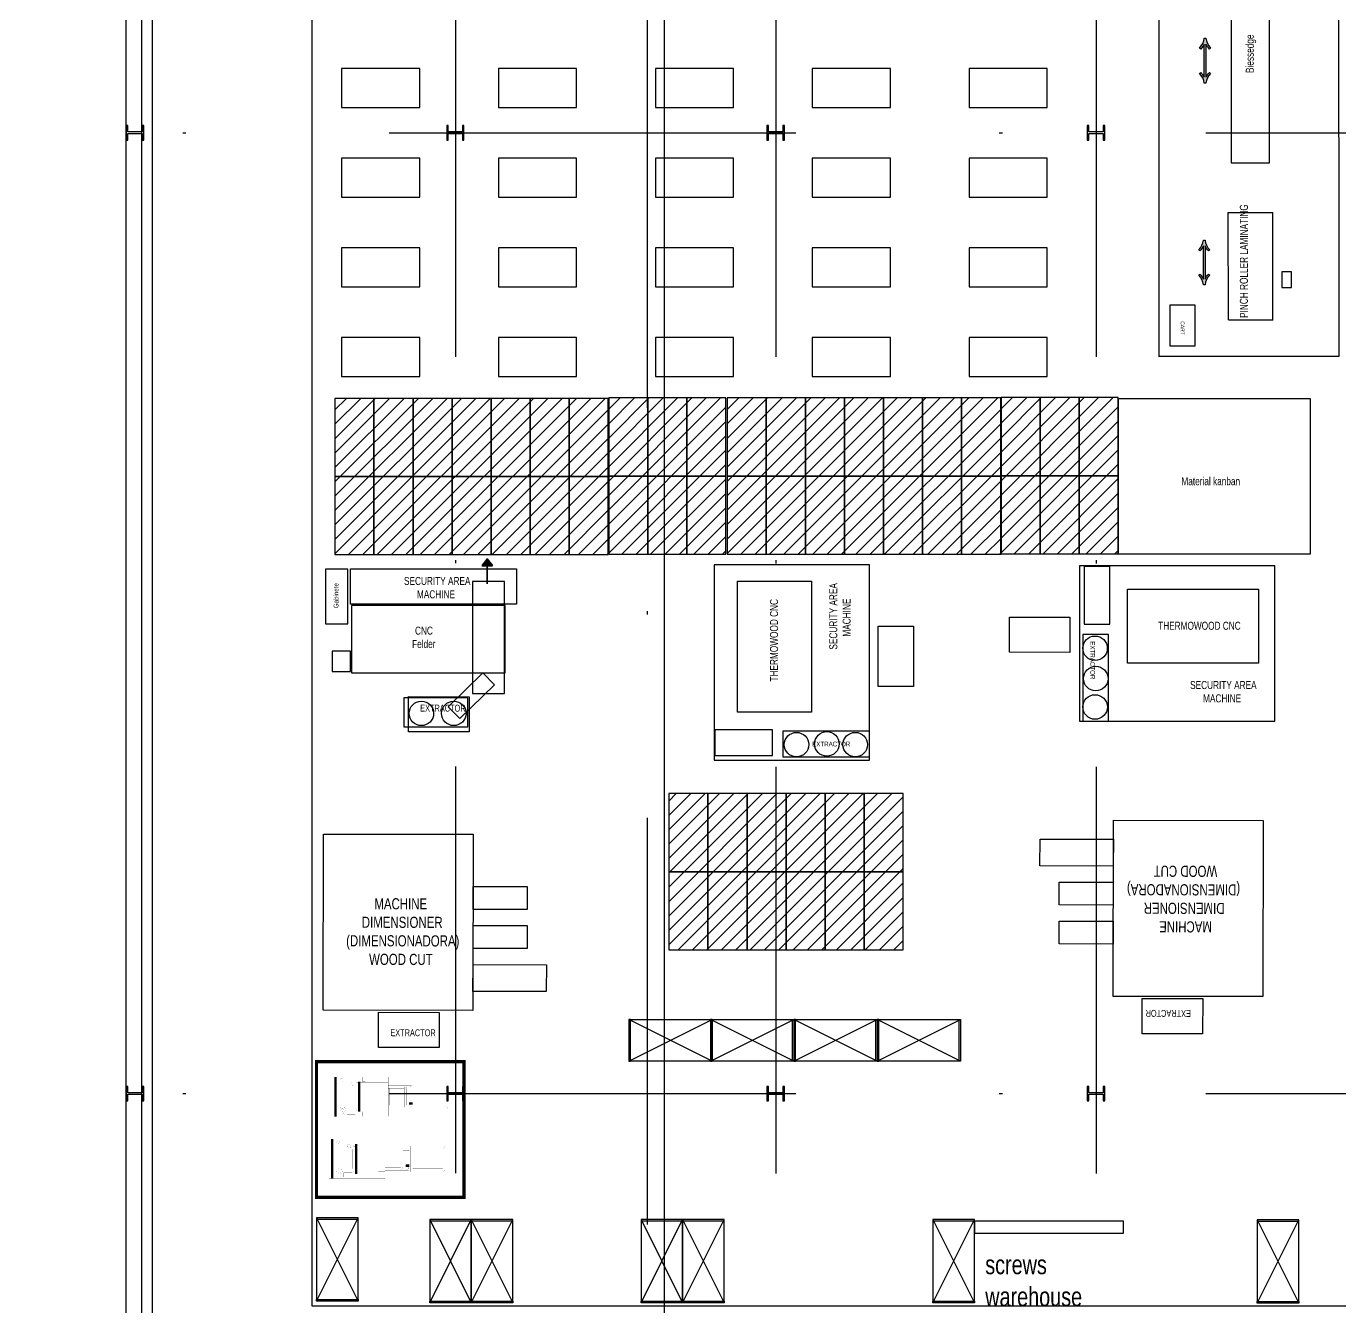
# Model space of a CAD drawing. Header units: millimetres. Extents: x -3 to 3438, y -2371 to 140.
# Drawn here: x 371.24 to 412.26, y 56.76 to 96.75 of the extents above; entities that cross this region are included whole.
import ezdxf

# ---------------------------------------------------------------- set-up
doc = ezdxf.new("R2010")
doc.units = ezdxf.units.MM
doc.linetypes.add('DASHDOT', pattern=[25.4, 12.7, -6.35, 0, -6.35])
doc.layers.get('0').update_dxf_attribs({"color": 3})
doc.layers.add('1- 2', color=223, linetype='Continuous')
doc.layers.add('ejes', color=140, linetype='DASHDOT')
doc.styles.add('TEXTO GENERAL', font='swissc.ttf', dxfattribs={"width": 0.9, "height": 1})

# ---------------------------------------------------------------- blocks, each defined once
blk = doc.blocks.new('ARRAY BASE$0$Rack madera')
for p, q in [((0.002, 0.002), (0.002, 1.302)), ((0.002, 1.302), (0.052, 1.302)), ((2.602, 1.302), (0.002, 0.002)), ((0.002, 1.302), (2.602, 0.002)), ((2.552, 1.302), (0.052, 1.302)), ((0.052, 1.302), (0.052, 0.002)), ((2.552, 0.002), (2.552, 1.302)), ((2.602, 1.302), (2.552, 1.302)), ((2.602, 0.002), (2.602, 1.302)), ((0.052, 0.002), (0.002, 0.002)), ((0.052, 0.002), (2.552, 0.002)), ((2.552, 0.002), (2.602, 0.002))]:
    blk.add_line(p, q)
blk = doc.blocks.new('ARRAY BASE$0$MONTACARGA 1')
at = {"lineweight": 100, "const_width": 0.00187}
for points in [[(9782.598, 92.797), (9782.598, 92.835), (9780.327, 92.835), (9780.327, 92.535), (9781.063, 92.535)], [(9780.28, 92.589), (9780.28, 91.777)], [(9780.564, 92.452), (9781.063, 92.452)], [(9781.033, 92.449), (9781.033, 91.917)], [(9782.714, 92.486), (9782.091, 92.486), (9782.091, 91.88), (9782.714, 91.88)], [(9780.411, 91.97), (9780.308, 91.97)], [(9780.564, 91.916), (9781.063, 91.916)], [(9782.598, 91.57), (9782.598, 91.532), (9780.327, 91.532), (9780.327, 91.832), (9781.063, 91.832)], [(9782.149, 91.842), (9782.437, 91.842), (9782.437, 91.721), (9782.149, 91.721)]]:
    blk.add_lwpolyline(points, dxfattribs=at)
for points in [[(9782.817, 91.57), (9782.817, 92.796), (9781.064, 92.796), (9781.064, 91.57)], [(9781.777, 92.648), (9781.856, 92.648), (9781.856, 92.797), (9781.777, 92.797)], [(9782.087, 92.749), (9782.351, 92.749), (9782.351, 92.619), (9782.087, 92.619)], [(9782.422, 92.747), (9782.401, 92.705), (9782.354, 92.705), (9782.354, 92.652), (9782.437, 92.652), (9782.486, 92.747)], [(9782.088, 92.646), (9781.302, 92.646), (9781.302, 91.719), (9782.088, 91.719)], [(9781.777, 91.569), (9781.856, 91.569), (9781.856, 91.718), (9781.777, 91.718)]]:
    blk.add_lwpolyline(points, close=True, dxfattribs=at)
at = {"lineweight": 100}
for points in [[(9782.714, 92.796), (9782.714, 91.57)], [(9780.411, 92.396), (9780.308, 92.396)], [(9781.969, 91.719), (9781.969, 92.646)]]:
    blk.add_lwpolyline(points, dxfattribs=at)
for points in [[(9780.205, 92.589, 0.00187, 0.00187, 0), (9780.205, 91.777, 0.00187, 0.00187, 0), (9780.306, 91.777, 0.00187, 0.00187, 0), (9780.306, 92.589, 0.00187, 0.00187, 0), (9779.265, 92.589, 0.00187, 0.00187, 0.414), (9779.217, 92.542, 0.00187, 0.00187, 0.414), (9779.265, 92.494, 0.00187, 0.00187, 0), (9780.205, 92.494, 0, 0, 0)], [(9780.411, 92.445, 0.00187, 0.00187, 0), (9780.308, 92.445, 0.00187, 0.00187, 0), (9780.308, 92.347, 0.00187, 0.00187, 0), (9780.411, 92.347, 0, 0, 0)], [(9780.411, 91.921, 0.00187, 0.00187, 0), (9780.411, 92.445, 0.00187, 0.00187, 0), (9780.492, 92.445, 0.00187, 0.00187, 0), (9780.492, 91.921, 0.00187, 0.00187, 0), (9780.308, 91.921, 0.00187, 0.00187, 0), (9780.308, 92.018, 0.00187, 0.00187, 0), (9780.411, 92.018, 0, 0, 0)], [(9781.277, 92.577, 0.00187, 0.00187, 0), (9781.063, 92.577, 0.00187, 0.00187, 0), (9781.063, 92.627, 0.00187, 0.00187, 0), (9781.277, 92.627, 0, 0, 0), (9781.277, 91.738, 0, 0, 0)], [(9781.277, 91.788, 0.00187, 0.00187, 0), (9781.063, 91.788, 0.00187, 0.00187, 0), (9781.063, 91.738, 0.00187, 0.00187, 0), (9781.953, 91.738, 0.00187, 0.00187, 0), (9781.953, 92.627, 0.00187, 0.00187, 0), (9781.277, 92.627, 0, 0, 0)]]:
    blk.add_lwpolyline(points, format="xyseb", dxfattribs=at)
at = {"lineweight": 100, "const_width": 0.00187}
for points in [[(9780.331, 91.922), (9780.335, 91.879, 0.134), (9780.447, 91.832), (9780.54, 91.836, 0.259), (9780.564, 91.869), (9780.564, 92.502, 0.388), (9780.527, 92.535, 0.001), (9780.447, 92.535, 0.071), (9780.415, 92.531, 0.105), (9780.331, 92.485), (9780.331, 92.445)], [(9781.968, 92.626), (9782.042, 92.626, -0.413), (9782.065, 92.599, -0.362), (9782.042, 92.58), (9781.968, 92.58)], [(9780.203, 91.871), (9779.262, 91.871, 0.414214), (9779.215, 91.824, 0.414), (9779.262, 91.777), (9780.203, 91.777)], [(9781.968, 91.785), (9782.042, 91.785, -0.412), (9782.065, 91.757, -0.362), (9782.042, 91.738), (9781.968, 91.738)], [(9782.145, 91.838, 0.256), (9782.114, 91.777, 0.256), (9782.149, 91.723)], [(9782.222, 91.728, 0.233), (9782.248, 91.785, 0.238), (9782.218, 91.837)]]:
    blk.add_lwpolyline(points, format="xyb", dxfattribs=at)
for points in [[(9780.511, 92.452, 0.413), (9780.533, 92.474, 0.415), (9780.511, 92.495, 0.414), (9780.489, 92.474, 0.414)], [(9782.512, 92.491, 0.325), (9782.57, 92.571, 0.414), (9782.486, 92.655, 0.414), (9782.402, 92.571, 0.414)], [(9782.502, 92.541, 0.275), (9782.52, 92.575, 0.381), (9782.482, 92.605, 0.381), (9782.452, 92.567, 0.381)], [(9780.489, 91.894, 0.414), (9780.511, 91.872, 0.414), (9780.533, 91.894, 0.414), (9780.511, 91.915, 0.414)], [(9782.181, 91.73, 0.414), (9782.233, 91.781, 0.414), (9782.181, 91.833, 0.414), (9782.13, 91.781, 0.414)], [(9782.523, 91.614, 0.414), (9782.573, 91.663, 0.414), (9782.523, 91.713, 0.414), (9782.473, 91.663, 0.414)]]:
    blk.add_lwpolyline(points, format="xyb", close=True, dxfattribs=at)
blk = doc.blocks.new('ARRAY BASE$0$SLIDING DOOR ARROW')
h = blk.add_hatch(color=7)
h.dxf.hatch_style = 1
h.paths.add_polyline_path([(-6.8, 15.6), (-5.3, 14.3, 0.049205), (-1, 20.4), (-1, -20.4, 0.049205), (-5.3, -14.3), (-6.8, -15.6, -0.166738), (-1, -27.6), (1, -27.6, -0.166738), (6.8, -15.6), (5.3, -14.3, 0.049205), (1, -20.4), (1, 20.4, 0.049205), (5.3, 14.3), (6.8, 15.6, -0.166738), (1, 27.6), (-1, 27.6, -0.166738)])
at = {"color": 7}
blk.add_lwpolyline([(-1, 27.6), (1, 27.6, 0.166738), (6.8, 15.6), (5.3, 14.3, -0.049205), (1, 20.4), (1, -20.4, -0.049205), (5.3, -14.3), (6.8, -15.6, 0.166738), (1, -27.6), (-1, -27.6, 0.166738), (-6.8, -15.6), (-5.3, -14.3, -0.049205), (-1, -20.4), (-1, 20.4, -0.049205), (-5.3, 14.3), (-6.8, 15.6, 0.166738)], format="xyb", close=True, dxfattribs=at)
blk = doc.blocks.new('ARRAY BASE$0$CNC-MESA DE TRABAJO')
h = blk.add_hatch()
h.set_pattern_fill('ANSI31', color=256, scale=0.1)
h.set_pattern_definition([(45, (-415.54188, -8.95176), (-0.2245064, 0.2245064), [])])
h.paths.add_polyline_path([(-20.53, 25.921), (-21.75, 25.921), (-21.75, 23.481), (-20.53, 23.481)])
h.paths.add_polyline_path([(-21.75, 25.921), (-22.97, 25.921), (-22.97, 23.481), (-21.75, 23.481)])
h.paths.add_polyline_path([(-22.97, 25.921), (-24.19, 25.921), (-24.19, 23.481), (-22.97, 23.481)])
h.paths.add_polyline_path([(-24.202, 25.91), (-25.422, 25.91), (-25.422, 23.47), (-24.202, 23.47)])
h.paths.add_polyline_path([(-25.422, 25.91), (-26.642, 25.91), (-26.642, 23.47), (-25.422, 23.47)])
h.paths.add_polyline_path([(-27.862, 25.91), (-29.082, 25.91), (-29.082, 23.47), (-27.862, 23.47)])
h.paths.add_polyline_path([(-26.642, 25.91), (-27.862, 25.91), (-27.862, 23.47), (-26.642, 23.47)])
h.paths.add_polyline_path([(-30.302, 25.91), (-31.522, 25.91), (-31.522, 23.47), (-30.302, 23.47)])
h.paths.add_polyline_path([(-29.082, 25.91), (-30.302, 25.91), (-30.302, 23.47), (-29.082, 23.47)])
h.paths.add_polyline_path([(-31.522, 25.91), (-32.742, 25.91), (-32.742, 23.47), (-31.522, 23.47)])
h.paths.add_polyline_path([(-30.302, 28.35), (-31.522, 28.35), (-31.522, 25.91), (-30.302, 25.91)])
h.paths.add_polyline_path([(-31.522, 28.35), (-32.742, 28.35), (-32.742, 25.91), (-31.522, 25.91)])
h.paths.add_polyline_path([(-29.082, 28.35), (-30.302, 28.35), (-30.302, 25.91), (-29.082, 25.91)])
h.paths.add_polyline_path([(-27.862, 28.35), (-29.082, 28.35), (-29.082, 25.91), (-27.862, 25.91)])
h.paths.add_polyline_path([(-26.642, 28.35), (-27.862, 28.35), (-27.862, 25.91), (-26.642, 25.91)])
h.paths.add_polyline_path([(-25.422, 28.35), (-26.642, 28.35), (-26.642, 25.91), (-25.422, 25.91)])
h.paths.add_polyline_path([(-24.202, 28.35), (-25.422, 28.35), (-25.422, 25.91), (-24.202, 25.91)])
h.paths.add_polyline_path([(-22.97, 28.361), (-24.19, 28.361), (-24.19, 25.921), (-22.97, 25.921)])
h.paths.add_polyline_path([(-20.53, 28.361), (-21.75, 28.361), (-21.75, 25.921), (-20.53, 25.921)])
h.paths.add_polyline_path([(-21.75, 28.361), (-22.97, 28.361), (-22.97, 25.921), (-21.75, 25.921)])
h = blk.add_hatch()
h.set_pattern_fill('ANSI31', color=256, scale=0.1)
h.set_pattern_definition([(45, (-403.28647, -8.94074), (-0.2245064, 0.2245064), [])])
h.paths.add_polyline_path([(-8.274, 25.932), (-9.494, 25.932), (-9.494, 23.492), (-8.274, 23.492)])
h.paths.add_polyline_path([(-9.494, 25.932), (-10.714, 25.932), (-10.714, 23.492), (-9.494, 23.492)])
h.paths.add_polyline_path([(-10.714, 25.932), (-11.934, 25.932), (-11.934, 23.492), (-10.714, 23.492)])
h.paths.add_polyline_path([(-11.947, 25.921), (-13.167, 25.921), (-13.167, 23.481), (-11.947, 23.481)])
h.paths.add_polyline_path([(-13.167, 25.921), (-14.387, 25.921), (-14.387, 23.481), (-13.167, 23.481)])
h.paths.add_polyline_path([(-15.607, 25.921), (-16.827, 25.921), (-16.827, 23.481), (-15.607, 23.481)])
h.paths.add_polyline_path([(-14.387, 25.921), (-15.607, 25.921), (-15.607, 23.481), (-14.387, 23.481)])
h.paths.add_polyline_path([(-18.047, 25.921), (-19.267, 25.921), (-19.267, 23.481), (-18.047, 23.481)])
h.paths.add_polyline_path([(-16.827, 25.921), (-18.047, 25.921), (-18.047, 23.481), (-16.827, 23.481)])
h.paths.add_polyline_path([(-19.267, 25.921), (-20.487, 25.921), (-20.487, 23.481), (-19.267, 23.481)])
h.paths.add_polyline_path([(-18.047, 28.361), (-19.267, 28.361), (-19.267, 25.921), (-18.047, 25.921)])
h.paths.add_polyline_path([(-19.267, 28.361), (-20.487, 28.361), (-20.487, 25.921), (-19.267, 25.921)])
h.paths.add_polyline_path([(-16.827, 28.361), (-18.047, 28.361), (-18.047, 25.921), (-16.827, 25.921)])
h.paths.add_polyline_path([(-15.607, 28.361), (-16.827, 28.361), (-16.827, 25.921), (-15.607, 25.921)])
h.paths.add_polyline_path([(-14.387, 28.361), (-15.607, 28.361), (-15.607, 25.921), (-14.387, 25.921)])
h.paths.add_polyline_path([(-13.167, 28.361), (-14.387, 28.361), (-14.387, 25.921), (-13.167, 25.921)])
h.paths.add_polyline_path([(-11.947, 28.361), (-13.167, 28.361), (-13.167, 25.921), (-11.947, 25.921)])
h.paths.add_polyline_path([(-10.714, 28.372), (-11.934, 28.372), (-11.934, 25.932), (-10.714, 25.932)])
h.paths.add_polyline_path([(-8.274, 28.372), (-9.494, 28.372), (-9.494, 25.932), (-8.274, 25.932)])
h.paths.add_polyline_path([(-9.494, 28.372), (-10.714, 28.372), (-10.714, 25.932), (-9.494, 25.932)])
h = blk.add_hatch(color=256)
h.dxf.hatch_style = 1
h.paths.add_polyline_path([(-28.166, 23.141), (-27.994, 23.141), (-27.994, 23.361)])
h.paths.add_polyline_path([(-27.994, 23.361), (-27.994, 23.141), (-27.822, 23.141)])
h = blk.add_hatch()
h.set_pattern_fill('ANSI31', color=256, scale=0.1)
h.set_pattern_definition([(45, (-434.89195, -21.31476), (-0.2245064, 0.2245064), [])])
h.paths.add_polyline_path([(-16.209, 16.003), (-17.429, 16.003), (-17.429, 13.563), (-16.209, 13.563)])
h.paths.add_polyline_path([(-21.089, 16.003), (-22.309, 16.003), (-22.309, 13.563), (-21.089, 13.563)])
h.paths.add_polyline_path([(-19.869, 16.003), (-21.089, 16.003), (-21.089, 13.563), (-19.869, 13.563)])
h.paths.add_polyline_path([(-19.869, 13.563), (-21.089, 13.563), (-21.089, 11.123), (-19.869, 11.123)])
h.paths.add_polyline_path([(-21.089, 13.563), (-22.309, 13.563), (-22.309, 11.123), (-21.089, 11.123)])
h.paths.add_polyline_path([(-17.429, 13.563), (-18.649, 13.563), (-18.649, 11.123), (-17.429, 11.123)])
h.paths.add_polyline_path([(-18.649, 13.563), (-19.869, 13.563), (-19.869, 11.123), (-18.649, 11.123)])
h.paths.add_polyline_path([(-18.649, 16.003), (-19.869, 16.003), (-19.869, 13.563), (-18.649, 13.563)])
h.paths.add_polyline_path([(-17.429, 16.003), (-18.649, 16.003), (-18.649, 13.563), (-17.429, 13.563)])
h.paths.add_polyline_path([(-16.209, 13.563), (-17.429, 13.563), (-17.429, 11.123), (-16.209, 11.123)])
h.paths.add_polyline_path([(-14.989, 13.563), (-16.209, 13.563), (-16.209, 11.123), (-14.989, 11.123)])
h.paths.add_polyline_path([(-14.989, 16.003), (-16.209, 16.003), (-16.209, 13.563), (-14.989, 13.563)])
for p, q in [((-4.854, 34.156), (-4.842, 30.804)), ((-4.854, 34.156), (-3.448, 34.156)), ((-3.448, 30.804), (-3.448, 34.156)), ((-4.828, 30.804), (-3.434, 30.804))]:
    blk.add_line(p, q)
for points in [[(-33.452, 55.007), (0, 55.007), (0, 0), (-33.452, 0)], [(-3.547, 35.708), (-3.547, 42.758), (-4.747, 42.758), (-4.747, 35.708)], [(-30.093, 37.435), (-30.093, 38.655), (-32.533, 38.655), (-32.533, 37.435)], [(-25.193, 37.435), (-25.193, 38.655), (-27.633, 38.655), (-27.633, 37.435)], [(-20.293, 37.435), (-20.293, 38.655), (-22.733, 38.655), (-22.733, 37.435)], [(-15.393, 37.435), (-15.393, 38.655), (-17.833, 38.655), (-17.833, 37.435)], [(-10.493, 37.435), (-10.493, 38.655), (-12.933, 38.655), (-12.933, 37.435)], [(-30.093, 34.635), (-30.093, 35.855), (-32.533, 35.855), (-32.533, 34.635)], [(-25.193, 34.635), (-25.193, 35.855), (-27.633, 35.855), (-27.633, 34.635)], [(-20.293, 34.635), (-20.293, 35.855), (-22.733, 35.855), (-22.733, 34.635)], [(-15.393, 34.635), (-15.393, 35.855), (-17.833, 35.855), (-17.833, 34.635)], [(-10.493, 34.635), (-10.493, 35.855), (-12.933, 35.855), (-12.933, 34.635)], [(-30.093, 31.835), (-30.093, 33.055), (-32.533, 33.055), (-32.533, 31.835)], [(-25.193, 31.835), (-25.193, 33.055), (-27.633, 33.055), (-27.633, 31.835)], [(-20.293, 31.835), (-20.293, 33.055), (-22.733, 33.055), (-22.733, 31.835)], [(-15.393, 31.835), (-15.393, 33.055), (-17.833, 33.055), (-17.833, 31.835)], [(-10.493, 31.835), (-10.493, 33.055), (-12.933, 33.055), (-12.933, 31.835)], [(-2.87, 31.811), (-2.87, 32.306), (-3.17, 32.306), (-3.17, 31.811)], [(-5.889, 29.981), (-6.659, 29.981), (-6.659, 31.274), (-5.889, 31.274)], [(-30.093, 29.035), (-30.093, 30.255), (-32.533, 30.255), (-32.533, 29.035)], [(-25.193, 29.035), (-25.193, 30.255), (-27.633, 30.255), (-27.633, 29.035)], [(-20.293, 29.035), (-20.293, 30.255), (-22.733, 30.255), (-22.733, 29.035)], [(-15.393, 29.035), (-15.393, 30.255), (-17.833, 30.255), (-17.833, 29.035)], [(-10.493, 29.035), (-10.493, 30.255), (-12.933, 30.255), (-12.933, 29.035)], [(-31.522, 28.35), (-32.742, 28.35), (-32.742, 25.91), (-31.522, 25.91)], [(-30.302, 28.35), (-31.522, 28.35), (-31.522, 25.91), (-30.302, 25.91)], [(-29.082, 28.35), (-30.302, 28.35), (-30.302, 25.91), (-29.082, 25.91)], [(-27.862, 28.35), (-29.082, 28.35), (-29.082, 25.91), (-27.862, 25.91)], [(-26.642, 28.35), (-27.862, 28.35), (-27.862, 25.91), (-26.642, 25.91)], [(-25.422, 28.35), (-26.642, 28.35), (-26.642, 25.91), (-25.422, 25.91)], [(-24.202, 28.35), (-25.422, 28.35), (-25.422, 25.91), (-24.202, 25.91)], [(-22.97, 28.361), (-24.19, 28.361), (-24.19, 25.921), (-22.97, 25.921)], [(-21.75, 28.361), (-22.97, 28.361), (-22.97, 25.921), (-21.75, 25.921)], [(-20.53, 28.361), (-21.75, 28.361), (-21.75, 25.921), (-20.53, 25.921)], [(-19.267, 28.361), (-20.487, 28.361), (-20.487, 25.921), (-19.267, 25.921)], [(-18.047, 28.361), (-19.267, 28.361), (-19.267, 25.921), (-18.047, 25.921)], [(-16.827, 28.361), (-18.047, 28.361), (-18.047, 25.921), (-16.827, 25.921)], [(-15.607, 28.361), (-16.827, 28.361), (-16.827, 25.921), (-15.607, 25.921)], [(-14.387, 28.361), (-15.607, 28.361), (-15.607, 25.921), (-14.387, 25.921)], [(-13.167, 28.361), (-14.387, 28.361), (-14.387, 25.921), (-13.167, 25.921)], [(-11.947, 28.361), (-13.167, 28.361), (-13.167, 25.921), (-11.947, 25.921)], [(-10.714, 28.372), (-11.934, 28.372), (-11.934, 25.932), (-10.714, 25.932)], [(-9.494, 28.372), (-10.714, 28.372), (-10.714, 25.932), (-9.494, 25.932)], [(-8.274, 28.372), (-9.494, 28.372), (-9.494, 25.932), (-8.274, 25.932)], [(-8.274, 23.492), (-2.274, 23.492), (-2.274, 28.332), (-8.274, 28.332)], [(-31.522, 25.91), (-32.742, 25.91), (-32.742, 23.47), (-31.522, 23.47)], [(-30.302, 25.91), (-31.522, 25.91), (-31.522, 23.47), (-30.302, 23.47)], [(-29.082, 25.91), (-30.302, 25.91), (-30.302, 23.47), (-29.082, 23.47)], [(-27.862, 25.91), (-29.082, 25.91), (-29.082, 23.47), (-27.862, 23.47)], [(-26.642, 25.91), (-27.862, 25.91), (-27.862, 23.47), (-26.642, 23.47)], [(-25.422, 25.91), (-26.642, 25.91), (-26.642, 23.47), (-25.422, 23.47)], [(-24.202, 25.91), (-25.422, 25.91), (-25.422, 23.47), (-24.202, 23.47)], [(-22.97, 25.921), (-24.19, 25.921), (-24.19, 23.481), (-22.97, 23.481)], [(-21.75, 25.921), (-22.97, 25.921), (-22.97, 23.481), (-21.75, 23.481)], [(-20.53, 25.921), (-21.75, 25.921), (-21.75, 23.481), (-20.53, 23.481)], [(-19.267, 25.921), (-20.487, 25.921), (-20.487, 23.481), (-19.267, 23.481)], [(-18.047, 25.921), (-19.267, 25.921), (-19.267, 23.481), (-18.047, 23.481)], [(-16.827, 25.921), (-18.047, 25.921), (-18.047, 23.481), (-16.827, 23.481)], [(-15.607, 25.921), (-16.827, 25.921), (-16.827, 23.481), (-15.607, 23.481)], [(-14.387, 25.921), (-15.607, 25.921), (-15.607, 23.481), (-14.387, 23.481)], [(-13.167, 25.921), (-14.387, 25.921), (-14.387, 23.481), (-13.167, 23.481)], [(-11.947, 25.921), (-13.167, 25.921), (-13.167, 23.481), (-11.947, 23.481)], [(-10.714, 25.932), (-11.934, 25.932), (-11.934, 23.492), (-10.714, 23.492)], [(-9.494, 25.932), (-10.714, 25.932), (-10.714, 23.492), (-9.494, 23.492)], [(-8.274, 25.932), (-9.494, 25.932), (-9.494, 23.492), (-8.274, 23.492)], [(-32.335, 21.311), (-32.335, 23.011), (-33.035, 23.011), (-33.035, 21.311)], [(-32.256, 23.026), (-27.074, 23.026), (-27.074, 21.922), (-32.256, 21.922)], [(-20.899, 23.153), (-20.899, 17.046), (-16.046, 17.046), (-16.046, 23.153)], [(-3.381, 23.119), (-9.487, 23.119), (-9.487, 18.266), (-3.381, 18.266)], [(-9.337, 23.094), (-9.337, 21.294), (-8.537, 21.294), (-8.537, 23.094)], [(-28.446, 22.634), (-28.446, 19.134), (-27.446, 19.134), (-27.446, 22.634)], [(-17.859, 18.546), (-20.17, 18.546), (-20.17, 22.635), (-17.859, 22.635)], [(-7.987, 20.079), (-7.987, 22.39), (-3.898, 22.39), (-3.898, 20.079)], [(-27.419, 19.782), (-27.419, 21.882), (-32.219, 21.882), (-32.219, 19.782)], [(-11.674, 21.517), (-9.784, 21.513), (-9.786, 20.414), (-11.676, 20.418)], [(-15.774, 19.348), (-15.77, 21.238), (-14.671, 21.236), (-14.675, 19.346)], [(-9.38, 20.969), (-9.38, 18.269), (-8.58, 18.269), (-8.58, 20.969)], [(-32.253, 20.452), (-32.824, 20.452), (-32.824, 19.82), (-32.253, 19.82)], [(-27.758, 19.407), (-28.125, 19.779), (-29.202, 18.719), (-28.835, 18.346)], [(-28.591, 18.995), (-30.591, 18.995), (-30.591, 18.095), (-28.591, 18.095)], [(-28.553, 17.93), (-30.443, 17.934), (-30.44, 19.033), (-28.55, 19.029)], [(-20.874, 17.197), (-19.074, 17.197), (-19.074, 17.997), (-20.874, 17.997)], [(-18.749, 17.154), (-16.049, 17.154), (-16.049, 17.954), (-18.749, 17.954)], [(-21.089, 16.003), (-22.309, 16.003), (-22.309, 13.563), (-21.089, 13.563)], [(-19.869, 16.003), (-21.089, 16.003), (-21.089, 13.563), (-19.869, 13.563)], [(-18.649, 16.003), (-19.869, 16.003), (-19.869, 13.563), (-18.649, 13.563)], [(-17.429, 16.003), (-18.649, 16.003), (-18.649, 13.563), (-17.429, 13.563)], [(-16.209, 16.003), (-17.429, 16.003), (-17.429, 13.563), (-16.209, 13.563)], [(-14.989, 16.003), (-16.209, 16.003), (-16.209, 13.563), (-14.989, 13.563)], [(-3.761, 9.664), (-8.435, 9.673), (-8.424, 15.177), (-3.75, 15.168)], [(-33.097, 14.743), (-28.423, 14.734), (-28.434, 9.23), (-33.108, 9.239)], [(-8.431, 13.74), (-10.721, 13.745), (-10.719, 14.582), (-8.429, 14.577)], [(-21.089, 13.563), (-22.309, 13.563), (-22.309, 11.123), (-21.089, 11.123)], [(-19.869, 13.563), (-21.089, 13.563), (-21.089, 11.123), (-19.869, 11.123)], [(-18.649, 13.563), (-19.869, 13.563), (-19.869, 11.123), (-18.649, 11.123)], [(-17.429, 13.563), (-18.649, 13.563), (-18.649, 11.123), (-17.429, 11.123)], [(-16.209, 13.563), (-17.429, 13.563), (-17.429, 11.123), (-16.209, 11.123)], [(-14.989, 13.563), (-16.209, 13.563), (-16.209, 11.123), (-14.989, 11.123)], [(-8.433, 12.522), (-10.122, 12.526), (-10.121, 13.244), (-8.432, 13.24)], [(-28.422, 13.102), (-26.733, 13.099), (-26.735, 12.381), (-28.424, 12.384)], [(-8.436, 11.304), (-10.125, 11.308), (-10.123, 12.026), (-8.434, 12.022)], [(-28.425, 11.884), (-26.736, 11.881), (-26.737, 11.163), (-28.426, 11.166)], [(-28.427, 10.666), (-26.137, 10.662), (-26.139, 9.825), (-28.429, 9.829)], [(-7.528, 9.605), (-5.638, 9.601), (-5.64, 8.502), (-7.53, 8.506)], [(-29.488, 8.071), (-31.378, 8.075), (-31.375, 9.174), (-29.485, 9.17)], [(-8.116, 2.653), (-12.764, 2.653), (-12.764, 2.276), (-8.116, 2.276)]]:
    blk.add_lwpolyline(points, close=True)
blk.add_lwpolyline([(-6.993, 29.663), (-1.379, 29.663), (-1.391, 43.345), (-7.004, 43.357), (-7.004, 29.651)])
for points, const_width in [([(-28.157, 23.122), (-27.812, 23.122)], 0.0499), ([(-27.985, 23.341), (-27.985, 22.548)], 0.0499), ([(-27.985, 22.548), (-27.985, 23.341)], 0.0499), ([(-27.812, 23.122), (-27.985, 23.341)], 0.0499), ([(-28.71, 3.394), (-33.316, 3.394), (-33.316, 7.633), (-28.71, 7.633), (-28.71, 3.394)], 0.1)]:
    blk.add_lwpolyline(points, dxfattribs=dict(const_width=const_width))
for centre in [(-9, 20.544), (-8.977, 19.597), (-30.04, 18.511), (-29.028, 18.511), (-8.999, 18.71), (-18.324, 17.534), (-17.377, 17.557), (-16.49, 17.534)]:
    blk.add_circle(centre, 0.383)
at = {"xscale": 0.0254, "yscale": 0.0254, "zscale": 0.0254}
for p in [(-5.564, 38.894), (-5.591, 32.593)]:
    blk.add_blockref('ARRAY BASE$0$SLIDING DOOR ARROW', p, dxfattribs=at)
at = {"xscale": -1, "rotation": 180}
for p in [(-23.559, 8.954), (-21.009, 8.954), (-18.409, 8.954), (-15.809, 8.954)]:
    blk.add_blockref('ARRAY BASE$0$Rack madera', p, dxfattribs=at)
for name, p, rotation in [('ARRAY BASE$0$MONTACARGA 1', (9749.987, 98.721), 180), ('ARRAY BASE$0$MONTACARGA 1', (9749.889, 96.779), 180), ('ARRAY BASE$0$Rack madera', (-32.014, 0.151), 90), ('ARRAY BASE$0$Rack madera', (-28.479, 0.101), 90), ('ARRAY BASE$0$Rack madera', (-27.179, 0.101), 90), ('ARRAY BASE$0$Rack madera', (-21.879, 0.101), 90), ('ARRAY BASE$0$Rack madera', (-20.585, 0.101), 90), ('ARRAY BASE$0$Rack madera', (-12.765, 0.101), 90), ('ARRAY BASE$0$Rack madera', (-2.633, 0.087), 90)]:
    blk.add_blockref(name, p, dxfattribs=dict(rotation=rotation))
at = {"attachment_point": 1, "style": 'TEXTO GENERAL'}
for s, width, gutter_width, heights, insert, char_height, rotation in [('\\pi1.3095;Biessedge', 3.75246, 0, [1.898], (-4.293, 37.201), 0.25, 90), ('\\pi0.22467;PINCH ROLLER LAMINATING', 3.75246, 0, [1.898], (-4.477, 30.637), 0.25, 90), ('\\pi1.1314;CART', 2.56497, 5.958, [0], (-6.208, 31.888), 0.11917, 270), ('\\pi1.7453;SECURITY AREA\\P\\pi2.1495;MACHINE', 5.38097, 12.5, [0], (-17.301, 18.757), 0.25, 90), ('\\pi2.4017;Gabinete', 5.38097, 12.5, [0], (-32.78, 19.395), 0.15, 90), ('\\pi0.69425;THERMOWOOD CNC', 3.75246, 0, [1.898], (-19.152, 18.811), 0.25, 90), ('\\pi2.2669;EXTRACTOR', 5.38097, 12.5, [0], (-9.002, 23.029), 0.15, 270), ('\\pi1.7005;EXTRACTOR', 4.61083, 10.711, [0], (-31.777, 18.786), 0.21422, 359.8829), ('\\pi2.9838;MACHINE \\P\\pi2.5923;DIMENSIONER\\P\\pi2.1042;(DIMENSIONADORA)\\P\\pi2.822;WOOD CUT', 7.4695, 17.352, [0], (-2.366, 11.662), 0.34703, 179.8829), ('\\pi2.9838;MACHINE \\P\\pi2.5923;DIMENSIONER\\P\\pi2.1042;(DIMENSIONADORA)\\P\\pi2.822;WOOD CUT', 7.4695, 17.352, [0], (-34.492, 12.745), 0.34703, 359.8829), ('\\pi1.7005;EXTRACTOR', 4.61083, 10.711, [0], (-4.305, 9.029), 0.21422, 179.8829), ('\\pi1.7005;EXTRACTOR', 4.61083, 10.711, [0], (-32.71, 8.647), 0.21422, 359.8829)]:
    blk.add_mtext_dynamic_manual_height_columns(s, width=width, gutter_width=gutter_width, heights=heights, dxfattribs=dict(at, insert=insert, char_height=char_height, rotation=rotation))
for s, width, gutter_width, heights, insert, char_height in [('Material kanban', 3.75246, 0, [1.898], (-6.304, 25.887), 0.25), ('\\pi1.7453;SECURITY AREA\\P\\pi2.1495;MACHINE', 5.38097, 12.5, [0], (-32.328, 22.771), 0.25), ('\\pi0.69425;THERMOWOOD CNC', 3.75246, 0, [1.898], (-7.723, 21.372), 0.25), ('\\pi2.4512;CNC\\P\\pi2.3593;Felder', 5.38097, 12.5, [0], (-32.69, 21.22), 0.25), ('\\pi1.7453;SECURITY AREA\\P\\pi2.1495;MACHINE', 5.38097, 12.5, [0], (-7.776, 19.521), 0.25), ('\\pi2.2669;EXTRACTOR', 5.38097, 12.5, [0], (-20.102, 17.628), 0.15), ('screws warehouse', 0.6, 12.5, [4.341], (-12.43, 1.594), 0.6)]:
    blk.add_mtext_dynamic_manual_height_columns(s, width=width, gutter_width=gutter_width, heights=heights, dxfattribs=dict(at, insert=insert, char_height=char_height))

msp = doc.modelspace()

# ---------------------------------------------------------------- linework, layer by layer
for points in [[(374.366, 118.207), (374.839, 118.207), (374.839, 38.265), (374.366, 38.265)], [(375.171, 38.429), (435.171, 38.429), (435.171, 118.429), (375.171, 118.429)]]:
    msp.add_lwpolyline(points, close=True)
for points in [[(380.171, 118.429), (380.171, 118.429), (375.171, 118.429), (375.171, 38.429)], [(396.162, 116.827), (396.162, 116.827), (391.162, 116.827), (391.162, 36.827)], [(380.171, 56.779), (380.171, 111.785)]]:
    msp.add_lwpolyline(points)
at = {"layer": '1- 2', "lineweight": 25}
for points in [[(374.863, 93.448), (374.413, 93.448), (374.413, 93.646), (374.366, 93.646), (374.366, 93.196), (374.413, 93.196), (374.413, 93.401), (374.863, 93.401), (374.863, 93.196), (374.911, 93.196), (374.911, 93.646), (374.863, 93.646), (374.863, 93.448)], [(374.863, 93.448), (374.413, 93.448), (374.413, 93.646), (374.366, 93.646), (374.366, 93.196), (374.413, 93.196), (374.413, 93.401), (374.863, 93.401), (374.863, 93.196), (374.911, 93.196), (374.911, 93.646), (374.863, 93.646), (374.863, 93.448)], [(384.871, 93.448), (384.421, 93.448), (384.421, 93.646), (384.374, 93.646), (384.374, 93.196), (384.421, 93.196), (384.421, 93.401), (384.871, 93.401), (384.871, 93.196), (384.911, 93.196), (384.911, 93.646), (384.871, 93.646), (384.871, 93.448)], [(384.871, 93.448), (384.421, 93.448), (384.421, 93.646), (384.374, 93.646), (384.374, 93.196), (384.421, 93.196), (384.421, 93.401), (384.871, 93.401), (384.871, 93.196), (384.911, 93.196), (384.911, 93.646), (384.871, 93.646), (384.871, 93.448)], [(394.871, 93.448), (394.421, 93.448), (394.421, 93.646), (394.374, 93.646), (394.374, 93.196), (394.421, 93.196), (394.421, 93.401), (394.871, 93.401), (394.871, 93.196), (394.919, 93.196), (394.919, 93.646), (394.871, 93.646), (394.871, 93.448)], [(394.871, 93.448), (394.421, 93.448), (394.421, 93.646), (394.374, 93.646), (394.374, 93.196), (394.421, 93.196), (394.421, 93.401), (394.871, 93.401), (394.871, 93.196), (394.919, 93.196), (394.919, 93.646), (394.871, 93.646), (394.871, 93.448)], [(404.879, 93.448), (404.429, 93.448), (404.429, 93.646), (404.381, 93.646), (404.381, 93.196), (404.429, 93.196), (404.429, 93.401), (404.879, 93.401), (404.879, 93.196), (404.926, 93.196), (404.926, 93.646), (404.879, 93.646), (404.879, 93.448)], [(404.879, 93.448), (404.429, 93.448), (404.429, 93.646), (404.381, 93.646), (404.381, 93.196), (404.429, 93.196), (404.429, 93.401), (404.879, 93.401), (404.879, 93.196), (404.926, 93.196), (404.926, 93.646), (404.879, 93.646), (404.879, 93.448)], [(374.863, 63.44), (374.413, 63.44), (374.413, 63.638), (374.366, 63.638), (374.366, 63.188), (374.413, 63.188), (374.413, 63.393), (374.863, 63.393), (374.863, 63.188), (374.911, 63.188), (374.911, 63.638), (374.863, 63.638), (374.863, 63.44)], [(374.863, 63.44), (374.413, 63.44), (374.413, 63.638), (374.366, 63.638), (374.366, 63.188), (374.413, 63.188), (374.413, 63.393), (374.863, 63.393), (374.863, 63.188), (374.911, 63.188), (374.911, 63.638), (374.863, 63.638), (374.863, 63.44)], [(384.871, 63.44), (384.421, 63.44), (384.421, 63.638), (384.374, 63.638), (384.374, 63.188), (384.421, 63.188), (384.421, 63.393), (384.871, 63.393), (384.871, 63.188), (384.911, 63.188), (384.911, 63.638), (384.871, 63.638), (384.871, 63.44)], [(384.871, 63.44), (384.421, 63.44), (384.421, 63.638), (384.374, 63.638), (384.374, 63.188), (384.421, 63.188), (384.421, 63.393), (384.871, 63.393), (384.871, 63.188), (384.911, 63.188), (384.911, 63.638), (384.871, 63.638), (384.871, 63.44)], [(394.871, 63.44), (394.421, 63.44), (394.421, 63.638), (394.374, 63.638), (394.374, 63.188), (394.421, 63.188), (394.421, 63.393), (394.871, 63.393), (394.871, 63.188), (394.919, 63.188), (394.919, 63.638), (394.871, 63.638), (394.871, 63.44)], [(394.871, 63.44), (394.421, 63.44), (394.421, 63.638), (394.374, 63.638), (394.374, 63.188), (394.421, 63.188), (394.421, 63.393), (394.871, 63.393), (394.871, 63.188), (394.919, 63.188), (394.919, 63.638), (394.871, 63.638), (394.871, 63.44)], [(404.879, 63.44), (404.429, 63.44), (404.429, 63.638), (404.381, 63.638), (404.381, 63.188), (404.429, 63.188), (404.429, 63.393), (404.879, 63.393), (404.879, 63.188), (404.926, 63.188), (404.926, 63.638), (404.879, 63.638), (404.879, 63.44)], [(404.879, 63.44), (404.429, 63.44), (404.429, 63.638), (404.381, 63.638), (404.381, 63.188), (404.429, 63.188), (404.429, 63.393), (404.879, 63.393), (404.879, 63.188), (404.926, 63.188), (404.926, 63.638), (404.879, 63.638), (404.879, 63.44)]]:
    msp.add_lwpolyline(points, dxfattribs=at)
at = {"layer": 'ejes'}
for p, q in [((384.652, 124.629), (384.652, 38.902)), ((394.652, 124.621), (394.652, 38.902)), ((404.659, 124.621), (404.659, 38.902)), ((390.634, 123.028), (390.634, 37.301)), ((306.08, 93.421), (476.538, 93.421)), ((306.08, 63.413), (476.538, 63.413))]:
    msp.add_line(p, q, dxfattribs=at)

# ---------------------------------------------------------------- block references
msp.add_blockref('ARRAY BASE$0$CNC-MESA DE TRABAJO', (413.623, 56.779))

doc.saveas('drawing.dxf')
